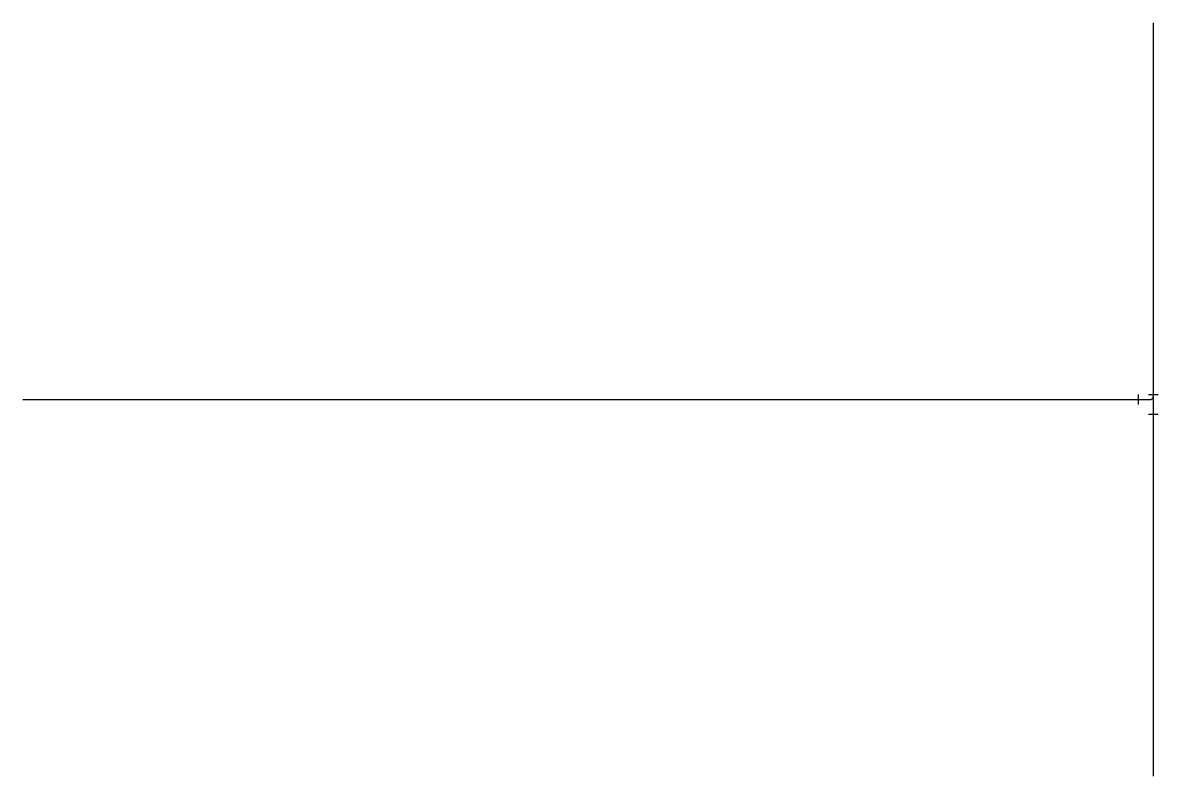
# Model space of a CAD drawing. Units: millimetres at full size, sheet at 1:100. Extents: x -15551 to 2896, y -9612 to 2633.
import ezdxf

# ---------------------------------------------------------------- set-up
doc = ezdxf.new("R2010")
doc.units = ezdxf.units.MM
doc.header["$LTSCALE"] = 100
doc.layers.add('0-0', color=7, linetype='Continuous')

msp = doc.modelspace()

# ---------------------------------------------------------------- linework, layer by layer
at = {"layer": '0-0'}
for p, q in [((2816.3, -9612.2), (2816.3, 2632.7)), ((-15551, -3489.8), (2754.2, -3489.8)), ((2576.3, -3569.8), (2576.3, -3409.8)), ((2737.1, -3410.6), (2895.5, -3410.6)), ((2737.1, -3727.4), (2895.5, -3727.4))]:
    msp.add_line(p, q, dxfattribs=at)
msp.add_lwpolyline([(2754.2, -3489.8), (2775.8, -3487.3), (2792.7, -3478.8), (2806, -3466.7), (2813.7, -3449.3), (2816.3, -3427.7)], dxfattribs=at)

doc.saveas('drawing.dxf')
